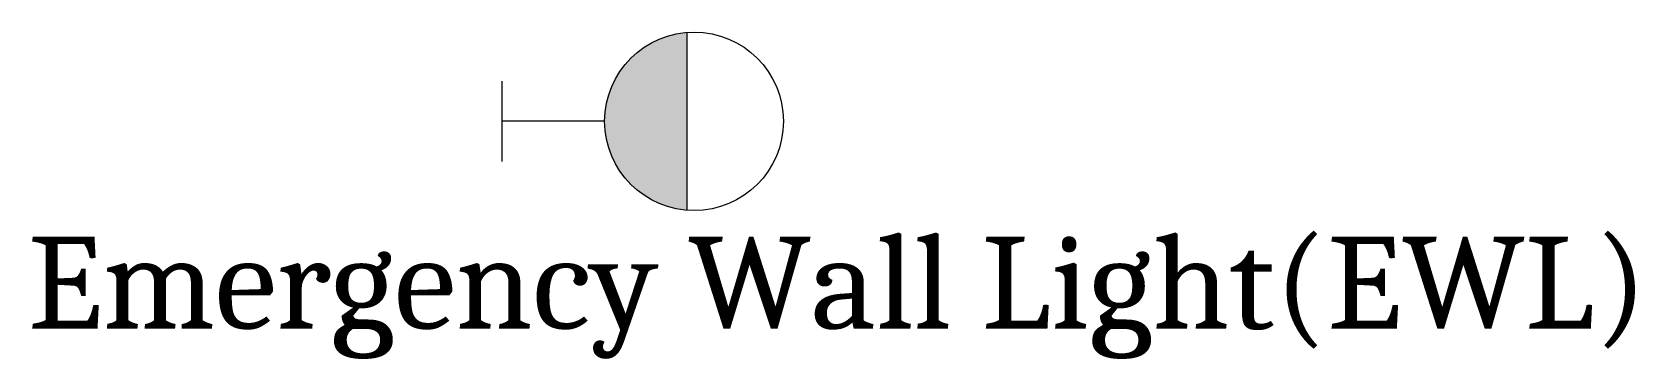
# Model space of a CAD drawing. Header units: inches. Extents: x 0 to 204, y 26 to 68.
import ezdxf

# ---------------------------------------------------------------- set-up
doc = ezdxf.new("R2010")
doc.units = ezdxf.units.IN
doc.header["$MEASUREMENT"] = 0
doc.layers.add('Electrical Loads and  Legend Sheet', color=6, linetype='Continuous', lineweight=25)
doc.styles.get("Standard").update_dxf_attribs({"font": 'Cambria.ttf'})

msp = doc.modelspace()

# ---------------------------------------------------------------- hatches: boundary and pattern name
at = {"layer": 'Electrical Loads and  Legend Sheet', "linetype": 'Continuous', "lineweight": 15}
h = msp.add_hatch(color=6, dxfattribs=at)
h.dxf.hatch_style = 1
h.paths.add_polyline_path([(83.52, 67.95, 0.390879), (73.04, 56.59, 0.390879), (83.52, 45.24)])

# ---------------------------------------------------------------- linework, layer by layer
at = {"layer": 'Electrical Loads and  Legend Sheet', "color": 6, "linetype": 'Continuous', "lineweight": 15}
for p, q in [((83.52, 67.95), (83.52, 45.24)), ((59.96, 61.72), (59.96, 51.46)), ((73.04, 56.59), (59.96, 56.59))]:
    msp.add_line(p, q, dxfattribs=at)
msp.add_circle((84.43, 56.59), 11.39, dxfattribs=at)

# ---------------------------------------------------------------- texts
at = {"color": 6}
msp.add_text('Emergency Wall Light(EWL)', height=11.7592, dxfattribs=at).set_placement((-0.44, 30.12))

doc.saveas('drawing.dxf')
